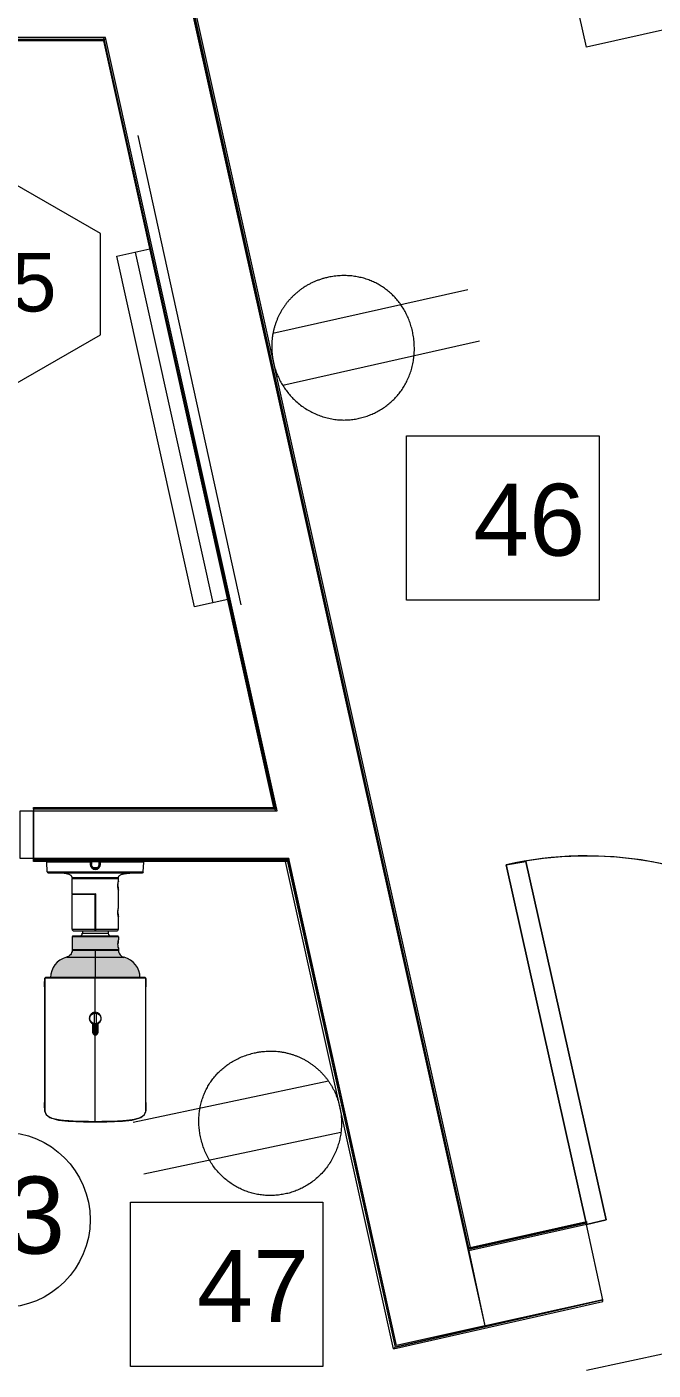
# Model space of a CAD drawing. Header units: inches. Extents: x 0.9 to 36.3, y 0.7 to 23.3.
# Drawn here: x 21.361 to 21.999, y 10.58 to 11.949 of the extents above; entities that cross this region are included whole.
import ezdxf

# ---------------------------------------------------------------- set-up
doc = ezdxf.new("R2010")
doc.units = ezdxf.units.IN
for name, color, linetype, lineweight in [('CCTV', 38, 'Continuous', 0), ('Numbering CCTV', 38, 'Continuous', 0), ('Numbering receptecles', 170, 'Continuous', 15), ('Receptacles', 170, 'Continuous', 15)]:
    doc.layers.add(name, color=color, linetype=linetype, lineweight=lineweight)
for name, color, linetype, lineweight, true_color in [('Doors', 7, 'Continuous', 5, 0xf2db9c), ('Lights', 7, 'Continuous', 15, 0xff0a0a), ('Numbering Lights', 1, 'Continuous', 15, 0xff0000), ('PDF_Geometry', 7, 'Continuous', 9, 0x777777)]:
    doc.layers.add(name, color=color, linetype=linetype, lineweight=lineweight, true_color=true_color)
doc.styles.get("Standard").update_dxf_attribs({"font": 'arial.ttf'})

msp = doc.modelspace()

# ---------------------------------------------------------------- hatches: boundary and pattern name
at = {"layer": 'CCTV', "linetype": 'ByBlock', "ltscale": 0.001, "transparency": 33554559}
h = msp.add_hatch(color=256, dxfattribs=at)
edge = h.paths.add_edge_path()
edge.add_spline(control_points=[(21.4305, 11.0003), (21.4284, 11.0003), (21.4245, 11.0003), (21.4189, 11.0003), (21.4145, 11.0003), (21.4114, 11.0003), (21.4093, 11.0003), (21.4074, 11.0003), (21.4058, 11.0003), (21.4044, 11.0003), (21.4032, 11.0003), (21.4024, 11.0003), (21.4019, 11.0003), (21.4016, 11.0003), (21.4014, 11.0003), (21.4012, 11.0003), (21.4011, 11.0003), (21.401, 11.0003), (21.401, 11.0003)], knot_values=[0, 0, 0, 0, 0.206533, 0.399317, 0.57195, 0.649674, 0.720999, 0.785006, 0.840858, 0.888293, 0.927527, 0.958618, 0.971033, 0.981308, 0.989398, 0.995249, 0.998803, 1, 1, 1, 1], degree=3, periodic=0)
edge.add_arc((21.4063, 10.9796), 0.0214, 104.2162, 180)
edge.add_line((21.3849, 10.9796), (21.4305, 10.9796))
edge.add_line((21.4305, 10.9796), (21.4305, 11.0003))
edge = h.paths.add_edge_path()
edge.add_spline(control_points=[(21.4599, 11.0003), (21.4599, 11.0003), (21.4599, 11.0003), (21.4599, 11.0003), (21.4598, 11.0003), (21.4597, 11.0003), (21.4597, 11.0003), (21.4595, 11.0003), (21.4593, 11.0003), (21.459, 11.0003), (21.4586, 11.0003), (21.4582, 11.0003), (21.4577, 11.0003), (21.4572, 11.0003), (21.4563, 11.0003), (21.4551, 11.0003), (21.4535, 11.0003), (21.4516, 11.0003), (21.4495, 11.0003), (21.4472, 11.0003), (21.4448, 11.0003), (21.4412, 11.0003), (21.4364, 11.0003), (21.4325, 11.0003), (21.4305, 11.0003)], knot_values=[0, 0, 0, 0, 0.000301, 0.001197, 0.002683, 0.004751, 0.007393, 0.010602, 0.018692, 0.028967, 0.041382, 0.055898, 0.072473, 0.091076, 0.111707, 0.159142, 0.214994, 0.279001, 0.350326, 0.42805, 0.511613, 0.600683, 0.793467, 1, 1, 1, 1], degree=3, periodic=0)
edge.add_line((21.4305, 11.0003), (21.4305, 10.9796))
edge.add_line((21.4305, 10.9796), (21.476, 10.9796))
edge.add_arc((21.4546, 10.9796), 0.0214, 360, 435.7838)
edge = h.paths.add_edge_path()
edge.add_arc((21.4072, 11.0081), 0.000283, 180, 269.9998, ccw=False)
edge.add_line((21.4069, 11.0081), (21.454, 11.0081))
edge.add_line((21.454, 11.0081), (21.454, 11.0076))
edge.add_line((21.454, 11.0076), (21.4305, 11.0076))
edge.add_line((21.4305, 11.0076), (21.4305, 11.0003))
edge.add_spline(control_points=[(21.4305, 11.0003), (21.4284, 11.0003), (21.4245, 11.0003), (21.4189, 11.0003), (21.4145, 11.0003), (21.4114, 11.0003), (21.4093, 11.0003), (21.4074, 11.0003), (21.4058, 11.0003), (21.4044, 11.0003), (21.4032, 11.0003), (21.4024, 11.0003), (21.4019, 11.0003), (21.4016, 11.0003), (21.4014, 11.0003), (21.4012, 11.0003), (21.4011, 11.0003), (21.401, 11.0003), (21.401, 11.0003)], knot_values=[0, 0, 0, 0, 0.206533, 0.399317, 0.57195, 0.649674, 0.720999, 0.785006, 0.840858, 0.888293, 0.927527, 0.958618, 0.971033, 0.981308, 0.989398, 0.995249, 0.998803, 1, 1, 1, 1], degree=3, periodic=0)
edge.add_spline(control_points=[(21.401, 11.0003), (21.4018, 11.0005), (21.4034, 11.0012), (21.4053, 11.0029), (21.4065, 11.0051), (21.4069, 11.0068), (21.4069, 11.0076)], knot_values=[0, 0, 0, 0, 0.250089, 0.500021, 0.74989, 1, 1, 1, 1], degree=3, periodic=0)
edge.add_line((21.4069, 11.0081), (21.4069, 11.0081))
edge.add_line((21.4069, 11.0081), (21.4069, 11.0079))
edge.add_line((21.4069, 11.0079), (21.4072, 11.0079))
edge = h.paths.add_edge_path()
edge.add_spline(control_points=[(21.454, 11.0076), (21.4541, 11.0068), (21.4544, 11.0051), (21.4556, 11.0029), (21.4575, 11.0012), (21.4591, 11.0005), (21.4599, 11.0003)], knot_values=[0, 0, 0, 0, 0.25011, 0.499979, 0.749911, 1, 1, 1, 1], degree=3, periodic=0)
edge.add_spline(control_points=[(21.4599, 11.0003), (21.4599, 11.0003), (21.4599, 11.0003), (21.4599, 11.0003), (21.4598, 11.0003), (21.4597, 11.0003), (21.4597, 11.0003), (21.4595, 11.0003), (21.4593, 11.0003), (21.459, 11.0003), (21.4586, 11.0003), (21.4582, 11.0003), (21.4577, 11.0003), (21.4572, 11.0003), (21.4563, 11.0003), (21.4551, 11.0003), (21.4535, 11.0003), (21.4516, 11.0003), (21.4495, 11.0003), (21.4472, 11.0003), (21.4448, 11.0003), (21.4412, 11.0003), (21.4364, 11.0003), (21.4325, 11.0003), (21.4305, 11.0003)], knot_values=[0, 0, 0, 0, 0.000301, 0.001197, 0.002683, 0.004751, 0.007393, 0.010602, 0.018692, 0.028967, 0.041382, 0.055898, 0.072473, 0.091076, 0.111707, 0.159142, 0.214994, 0.279001, 0.350326, 0.42805, 0.511613, 0.600683, 0.793467, 1, 1, 1, 1], degree=3, periodic=0)
edge.add_line((21.4305, 11.0003), (21.4305, 11.0079))
edge.add_line((21.4305, 11.0079), (21.4072, 11.0079))
edge.add_line((21.4072, 11.0079), (21.4069, 11.0081))
edge.add_line((21.4069, 11.0081), (21.454, 11.0081))
edge.add_line((21.454, 11.0081), (21.454, 11.0076))
edge = h.paths.add_edge_path()
edge.add_arc((21.4784, 11.0138), 0.0248, 169.5539, 170.2963, ccw=False)
edge.add_line((21.454, 11.0183), (21.454, 11.0183))
edge.add_line((21.454, 11.0183), (21.454, 11.0211))
edge.add_line((21.454, 11.0211), (21.4069, 11.0211))
edge.add_line((21.4069, 11.0211), (21.4069, 11.0081))
edge.add_line((21.4069, 11.0081), (21.454, 11.0081))
edge.add_line((21.454, 11.0081), (21.454, 11.0097))
edge.add_line((21.454, 11.0097), (21.454, 11.01))
edge.add_spline(control_points=[(21.4536, 11.014), (21.4536, 11.0129), (21.4537, 11.0116), (21.4539, 11.0102), (21.454, 11.01)], knot_values=[0, 0, 0, 0, 0.83654, 1, 1, 1, 1], degree=3, periodic=0)
edge.add_line((21.4539, 11.0107), (21.4538, 11.0113))
edge.add_spline(control_points=[(21.454, 11.01), (21.4539, 11.0102), (21.4537, 11.0116), (21.4536, 11.0129), (21.4536, 11.014)], knot_values=[0, 0, 0, 0, 0.16346, 1, 1, 1, 1], degree=3, periodic=0)
edge.add_arc((21.4765, 11.014), 0.0229, 176.2833, 179.9935, ccw=False)
edge.add_line((21.4537, 11.0155), (21.4537, 11.0156))
edge.add_line((21.4537, 11.0156), (21.4537, 11.0156))
edge.add_arc((21.4773, 11.0139), 0.0237, 170.2404, 175.8961, ccw=False)

# ---------------------------------------------------------------- linework, layer by layer
at = {"layer": 'CCTV', "linetype": 'ByBlock'}
for p, q in [((21.4253, 11.0974), (21.381, 11.0974)), ((21.3815, 11.0875), (21.381, 11.0974)), ((21.3815, 11.0979), (21.4794, 11.0979)), ((21.4253, 11.0979), (21.4253, 11.0951)), ((21.4262, 11.0979), (21.4262, 11.0951)), ((21.4266, 11.0979), (21.4266, 11.095)), ((21.4282, 11.092), (21.4327, 11.092)), ((21.4343, 11.095), (21.4343, 11.0979)), ((21.4347, 11.0951), (21.4347, 11.0979)), ((21.4356, 11.0979), (21.4356, 11.0951)), ((21.4799, 11.0974), (21.4356, 11.0974)), ((21.4794, 11.0875), (21.4799, 11.0974)), ((21.3815, 11.0875), (21.4794, 11.0875)), ((21.3824, 11.0866), (21.4547, 11.0866)), ((21.3954, 11.0866), (21.3958, 11.0866)), ((21.3957, 11.0866), (21.3957, 11.0866)), ((21.3958, 11.0866), (21.3964, 11.0866)), ((21.3964, 11.0866), (21.3974, 11.0866)), ((21.3972, 11.0866), (21.3972, 11.0866)), ((21.3974, 11.0866), (21.3987, 11.0866)), ((21.3995, 11.0866), (21.3994, 11.0866)), ((21.402, 11.0866), (21.402, 11.0866)), ((21.4043, 11.0865), (21.4043, 11.0865)), ((21.454, 11.0812), (21.4069, 11.0812)), ((21.454, 11.0805), (21.4069, 11.0805)), ((21.4069, 11.0652), (21.4069, 11.0805)), ((21.4071, 11.0809), (21.4538, 11.0809)), ((21.409, 11.0808), (21.4071, 11.0809)), ((21.4072, 11.0808), (21.4537, 11.0808)), ((21.4519, 11.0808), (21.4538, 11.0809)), ((21.4538, 11.0764), (21.4538, 11.0764)), ((21.454, 11.0778), (21.454, 11.0805)), ((21.454, 11.0778), (21.454, 11.0777)), ((21.454, 11.0777), (21.454, 11.0777)), ((21.4785, 11.0866), (21.4547, 11.0866)), ((21.4601, 11.0866), (21.4593, 11.0866)), ((21.4601, 11.0866), (21.4609, 11.0866)), ((21.4609, 11.0866), (21.4621, 11.0866)), ((21.4621, 11.0866), (21.4636, 11.0866)), ((21.4636, 11.0866), (21.4646, 11.0866)), ((21.4646, 11.0866), (21.4652, 11.0866)), ((21.4069, 11.0652), (21.4307, 11.0652)), ((21.4295, 11.0644), (21.4069, 11.0644)), ((21.4069, 11.0291), (21.4069, 11.0644)), ((21.4072, 11.0649), (21.4305, 11.0649)), ((21.4295, 11.0647), (21.4072, 11.0647)), ((21.4305, 11.0648), (21.4099, 11.0648)), ((21.4099, 11.0647), (21.4099, 11.0648)), ((21.4305, 11.0638), (21.4302, 11.0638)), ((21.4302, 11.0316), (21.4302, 11.0638)), ((21.4305, 11.0649), (21.4305, 11.0275)), ((21.4305, 11.0638), (21.4305, 11.0275)), ((21.4307, 11.0652), (21.4307, 11.0291)), ((21.4536, 11.0749), (21.4536, 11.0749)), ((21.4536, 11.0734), (21.4536, 11.0734)), ((21.4536, 11.0718), (21.4536, 11.0734)), ((21.4538, 11.0703), (21.4536, 11.0718)), ((21.4538, 11.0703), (21.4538, 11.0704)), ((21.4539, 11.0693), (21.4538, 11.0703)), ((21.454, 11.069), (21.4539, 11.0694)), ((21.454, 11.0689), (21.454, 11.069)), ((21.454, 11.069), (21.454, 11.069)), ((21.454, 11.069), (21.454, 11.069)), ((21.454, 11.0505), (21.454, 11.0689)), ((21.454, 11.0689), (21.454, 11.0689)), ((21.4538, 11.0491), (21.4538, 11.0491)), ((21.454, 11.0505), (21.454, 11.0504)), ((21.454, 11.0504), (21.454, 11.0504)), ((21.4536, 11.0476), (21.4536, 11.0476)), ((21.4536, 11.046), (21.4536, 11.046)), ((21.4536, 11.0445), (21.4536, 11.046)), ((21.4538, 11.043), (21.4536, 11.0445)), ((21.4539, 11.042), (21.4538, 11.043)), ((21.4538, 11.043), (21.4538, 11.043)), ((21.454, 11.0417), (21.4539, 11.042)), ((21.454, 11.0417), (21.454, 11.0417)), ((21.454, 11.0417), (21.454, 11.0417)), ((21.454, 11.0416), (21.454, 11.0417)), ((21.454, 11.0291), (21.454, 11.0416)), ((21.454, 11.0416), (21.454, 11.0416)), ((21.4069, 11.0291), (21.4305, 11.0291)), ((21.4531, 11.022), (21.4078, 11.022)), ((21.4088, 11.0272), (21.4302, 11.0272)), ((21.4173, 11.0272), (21.4173, 11.0248)), ((21.4173, 11.0248), (21.4436, 11.0248)), ((21.4173, 11.0248), (21.4173, 11.0248)), ((21.4302, 11.0291), (21.4302, 11.0316)), ((21.4305, 11.0291), (21.454, 11.0291)), ((21.4307, 11.0272), (21.4521, 11.0272)), ((21.4436, 11.0272), (21.4436, 11.0248)), ((21.454, 11.0211), (21.4069, 11.0211)), ((21.4069, 11.0211), (21.4069, 11.0081)), ((21.4069, 11.0081), (21.454, 11.0081)), ((21.4537, 11.0079), (21.4072, 11.0079)), ((21.4072, 11.0079), (21.4537, 11.0079)), ((21.4536, 11.014), (21.4536, 11.014)), ((21.4537, 11.0125), (21.4536, 11.014)), ((21.4537, 11.0155), (21.4537, 11.0155)), ((21.4538, 11.011), (21.4537, 11.0125)), ((21.4538, 11.011), (21.4538, 11.0111)), ((21.454, 11.0101), (21.4538, 11.011)), ((21.454, 11.0211), (21.454, 11.0183)), ((21.454, 11.0183), (21.454, 11.0182)), ((21.454, 11.0182), (21.454, 11.0183)), ((21.454, 11.0183), (21.454, 11.0183)), ((21.454, 11.0179), (21.454, 11.0182)), ((21.454, 11.0182), (21.454, 11.0182)), ((21.454, 11.0101), (21.454, 11.0101)), ((21.454, 11.0098), (21.454, 11.0101)), ((21.454, 11.0097), (21.454, 11.0098)), ((21.454, 11.0098), (21.454, 11.0098)), ((21.454, 11.0097), (21.454, 11.0098)), ((21.454, 11.0097), (21.454, 11.0081)), ((21.454, 11.0097), (21.454, 11.0097)), ((21.4069, 11.0076), (21.454, 11.0076)), ((21.4305, 11.0076), (21.4305, 10.9796)), ((21.3788, 10.9702), (21.3788, 10.9703)), ((21.3788, 10.9702), (21.3788, 10.8522)), ((21.3788, 10.9702), (21.3788, 10.9702)), ((21.3788, 10.9702), (21.3788, 10.9702)), ((21.4816, 10.9791), (21.3793, 10.9791)), ((21.3794, 10.8425), (21.3794, 10.9791)), ((21.4812, 10.9796), (21.3798, 10.9796)), ((21.4305, 10.9442), (21.4305, 10.9796)), ((21.4815, 10.9791), (21.4815, 10.8425)), ((21.4821, 10.9703), (21.4821, 10.9702)), ((21.4821, 10.9702), (21.4821, 10.9702)), ((21.4821, 10.9702), (21.4821, 10.9702)), ((21.4821, 10.8522), (21.4821, 10.9702)), ((21.4295, 10.9327), (21.4295, 10.9435)), ((21.4295, 10.9435), (21.4314, 10.9435)), ((21.4314, 10.9435), (21.4314, 10.9327)), ((21.4276, 10.9327), (21.4276, 10.924)), ((21.4282, 10.9324), (21.4282, 10.9223)), ((21.4292, 10.9321), (21.4292, 10.9215)), ((21.4293, 10.9215), (21.4293, 10.9321)), ((21.4314, 10.9327), (21.4295, 10.9327)), ((21.4305, 10.9211), (21.4305, 10.9322)), ((21.4317, 10.9321), (21.4317, 10.9215)), ((21.4317, 10.9215), (21.4317, 10.9321)), ((21.4327, 10.9223), (21.4327, 10.9324)), ((21.4333, 10.924), (21.4333, 10.9327)), ((21.4305, 10.8327), (21.4305, 10.9211)), ((21.3788, 10.8522), (21.3788, 10.8522)), ((21.3788, 10.8522), (21.3788, 10.8522)), ((21.3789, 10.8482), (21.3789, 10.8484)), ((21.3794, 10.8425), (21.3792, 10.8436)), ((21.3792, 10.8436), (21.3792, 10.8435)), ((21.3792, 10.8435), (21.3794, 10.8424)), ((21.4817, 10.8436), (21.4815, 10.8425)), ((21.4817, 10.8435), (21.4815, 10.8424)), ((21.4817, 10.8435), (21.4817, 10.8436)), ((21.482, 10.8484), (21.482, 10.8482)), ((21.4821, 10.8522), (21.4821, 10.8522)), ((21.4821, 10.8522), (21.4821, 10.8522)), ((21.3794, 10.8424), (21.3794, 10.8425)), ((21.4815, 10.8425), (21.4815, 10.8424))]:
    msp.add_line(p, q, dxfattribs=at)
for points in [[(21.3987, 11.0866), (21.3999, 11.0866), (21.4005, 11.0866), (21.4012, 11.0866), (21.402, 11.0866), (21.4028, 11.0865), (21.4036, 11.0865), (21.4042, 11.0865), (21.4047, 11.0865), (21.4051, 11.0865), (21.4055, 11.0865), (21.4058, 11.0865), (21.406, 11.0865), (21.4061, 11.0864), (21.4062, 11.0864)], [(21.4536, 11.0734), (21.4536, 11.0749), (21.4538, 11.0764), (21.4539, 11.0774), (21.454, 11.0777)], [(21.4547, 11.0864), (21.4547, 11.0864), (21.4548, 11.0864), (21.4549, 11.0865), (21.4551, 11.0865), (21.4553, 11.0865), (21.4556, 11.0865), (21.456, 11.0865), (21.4565, 11.0865), (21.4571, 11.0865), (21.4577, 11.0865), (21.4585, 11.0865), (21.4593, 11.0866)], [(21.4652, 11.0866), (21.4656, 11.0866), (21.4657, 11.0866), (21.4657, 11.0866), (21.4657, 11.0866)], [(21.4536, 11.046), (21.4536, 11.0476), (21.4538, 11.0491), (21.4539, 11.0501), (21.454, 11.0504)], [(21.4536, 11.014), (21.4537, 11.0155), (21.4538, 11.0169), (21.454, 11.0179)], [(21.3794, 10.8424), (21.3804, 10.84), (21.3841, 10.837), (21.3896, 10.8352), (21.3931, 10.8345), (21.4028, 10.8334), (21.4185, 10.8328), (21.4305, 10.8327)], [(21.4305, 10.8327), (21.4424, 10.8328), (21.4581, 10.8334), (21.4678, 10.8345), (21.4713, 10.8352), (21.4768, 10.837), (21.4805, 10.84), (21.4815, 10.8424)]]:
    msp.add_lwpolyline(points, dxfattribs=at)
msp.add_circle((21.4305, 10.9381), 0.00556, dxfattribs=at)
for centre, radius, start, end in [((21.3815, 11.0974), 0.000471, 90, 183), ((21.4305, 11.0951), 0.00518, 180, 0), ((21.4305, 11.0951), 0.0047, 180.0079, 181.4905), ((21.4305, 11.0951), 0.00424, 180, 360), ((21.4304, 11.0951), 0.0047, 358.5039, 359.9886), ((21.4794, 11.0974), 0.000471, 357, 90), ((21.3825, 11.0875), 0.000943, 183.009, 269.7389), ((21.3951, 11.087), 0.000466, 269.6391, 272.833), ((21.3968, 10.503), 0.5836, 89.9657, 90.1122), ((21.3968, 10.0849), 1.0016, 89.8511, 89.977), ((21.3985, 10.6329), 0.4537, 89.5574, 89.8737), ((21.4051, 11.0743), 0.0121, 86.175, 86.4349), ((21.4064, 11.0869), 0.000471, 227.032, 268.5409), ((21.4072, 11.0812), 0.000283, 183.4156, 266.6656), ((21.4072, 11.0805), 0.000283, 90, 180), ((21.4537, 11.0805), 0.000283, 360, 90), ((21.4537, 11.0812), 0.000283, 273.3342, 356.5845), ((21.4503, 11.0786), 0.00382, 348.3921, 348.6145), ((21.4545, 11.0869), 0.000471, 271.4591, 312.968), ((21.4658, 11.087), 0.000466, 267.1644, 270.3609), ((21.4785, 11.0875), 0.000943, 270.2612, 356.991), ((21.4072, 11.0652), 0.000283, 179.9526, 270.0169), ((21.4072, 11.0644), 0.000283, 90.0174, 179.9522), ((21.4095, 11.0644), 0.000471, 45, 90), ((21.4295, 11.0638), 0.000943, 359.9999, 90), ((21.4088, 11.0291), 0.00189, 179.9999, 269.9956), ((21.4078, 11.0211), 0.000943, 90, 180), ((21.4144, 11.0248), 0.00283, 270.0016, 0), ((21.4302, 11.0275), 0.000283, 270, 0.0003), ((21.4307, 11.0275), 0.000283, 180.0002, 270.0001), ((21.4465, 11.0248), 0.00283, 180, 269.9984), ((21.4521, 11.0291), 0.00189, 269.9951, 0.0003), ((21.4531, 11.0211), 0.000943, 0, 90), ((21.4072, 11.0081), 0.000283, 180, 270), ((21.4072, 11.0076), 0.000283, 90.0139, 177.8293), ((21.4765, 11.014), 0.0229, 176.2833, 179.9935), ((21.4773, 11.0139), 0.0237, 170.2404, 176.1922), ((21.4537, 11.0081), 0.000283, 270, 0), ((21.4537, 11.0076), 0.000283, 2.1629, 89.9884), ((21.4784, 11.0138), 0.0248, 169.5539, 170.2963), ((21.4796, 11.0144), 0.026, 189.7365, 190.4294), ((21.4063, 10.9796), 0.0214, 104.2162, 180), ((21.4546, 10.9796), 0.0214, 0, 75.7838), ((21.5446, 10.9702), 0.1658, 179.1339, 179.9504), ((21.3803, 10.9788), 0.00111, 159.9561, 161.2777), ((21.3799, 10.9791), 0.000471, 90.0392, 180.0393), ((21.3798, 10.9791), 0.00047, 90.0047, 138.0476), ((21.481, 10.9791), 0.000471, 359.9607, 89.9607), ((21.4812, 10.9791), 0.00047, 40.1314, 89.9952), ((21.4383, 10.9743), 0.0437, 3.5364, 3.772), ((21.3198, 10.9702), 0.1623, 0.0379, 0.8928), ((21.4248, 10.9391), 0.000377, 100.2932, 239.7068), ((21.425, 10.9399), 0.000377, 92.2932, 231.7068), ((21.4305, 10.9381), 0.00589, 165.4414, 166.5586), ((21.4253, 10.9406), 0.000377, 84.2932, 223.7068), ((21.4305, 10.9381), 0.00589, 157.4414, 158.5586), ((21.4257, 10.9413), 0.000377, 76.2932, 215.7068), ((21.4305, 10.9381), 0.00589, 149.4414, 150.5586), ((21.4262, 10.942), 0.000377, 68.2932, 207.7068), ((21.4305, 10.9381), 0.00589, 141.4414, 142.5586), ((21.4305, 10.9381), 0.00589, 133.4414, 134.5586), ((21.4268, 10.9425), 0.000377, 60.2932, 199.7068), ((21.4305, 10.9381), 0.00589, 125.4414, 126.5586), ((21.4274, 10.943), 0.000377, 52.2932, 191.7068), ((21.4305, 10.9381), 0.00589, 117.4414, 118.5586), ((21.4281, 10.9434), 0.000377, 44.2932, 183.7068), ((21.4305, 10.9381), 0.00589, 109.4414, 110.5586), ((21.4289, 10.9436), 0.000377, 36.2932, 175.7068), ((21.4305, 10.9381), 0.00589, 101.4414, 102.5586), ((21.4297, 10.9438), 0.000377, 28.2932, 167.7068), ((21.4305, 10.9381), 0.00589, 93.4414, 94.5586), ((21.4305, 10.9439), 0.000377, 20.2932, 159.7068), ((21.4305, 10.9381), 0.00589, 85.4414, 86.5586), ((21.4313, 10.9438), 0.000377, 12.2932, 151.7068), ((21.4305, 10.9381), 0.00589, 77.4414, 78.5586), ((21.432, 10.9436), 0.000377, 4.2932, 143.7068), ((21.4305, 10.9381), 0.00589, 69.4414, 70.5586), ((21.4328, 10.9434), 0.000377, 356.2932, 135.7068), ((21.4305, 10.9381), 0.00589, 61.4414, 62.5586), ((21.4335, 10.943), 0.000377, 348.2932, 127.7068), ((21.4305, 10.9381), 0.00589, 53.4414, 54.5586), ((21.4341, 10.9425), 0.000377, 340.2932, 119.7068), ((21.4305, 10.9381), 0.00589, 45.4414, 46.5586), ((21.4347, 10.942), 0.000377, 332.2932, 111.7068), ((21.4305, 10.9381), 0.00589, 37.4414, 38.5586), ((21.4352, 10.9413), 0.000377, 324.2932, 103.7068), ((21.4305, 10.9381), 0.00589, 29.4414, 30.5586), ((21.4356, 10.9406), 0.000377, 316.2932, 95.7068), ((21.4305, 10.9381), 0.00589, 21.4414, 22.5586), ((21.4359, 10.9399), 0.000377, 308.2932, 87.7068), ((21.4305, 10.9381), 0.00589, 13.4414, 14.5586), ((21.4361, 10.9391), 0.000377, 300.2932, 79.7068), ((21.4247, 10.9383), 0.000377, 108.2932, 247.7068), ((21.4247, 10.9375), 0.000377, 116.2932, 255.7068), ((21.4249, 10.9367), 0.000377, 124.2932, 263.7068), ((21.4305, 10.9381), 0.00589, 173.4414, 174.5586), ((21.4305, 10.9381), 0.00589, 181.4414, 182.5586), ((21.4305, 10.9381), 0.00589, 189.4414, 190.5586), ((21.4251, 10.9359), 0.000377, 132.2932, 271.7068), ((21.4305, 10.9381), 0.00589, 197.4414, 198.5586), ((21.4305, 10.9381), 0.00589, 205.4414, 206.5586), ((21.4255, 10.9352), 0.000377, 140.2932, 279.7068), ((21.4305, 10.9381), 0.00589, 213.4414, 214.5586), ((21.4259, 10.9346), 0.000377, 148.2932, 287.7068), ((21.4305, 10.9381), 0.00589, 221.4414, 222.5586), ((21.4265, 10.934), 0.000377, 156.2932, 295.7068), ((21.4305, 10.9381), 0.00589, 229.4414, 230.5586), ((21.4271, 10.9335), 0.000377, 164.2932, 303.7068), ((21.4305, 10.9381), 0.00589, 237.4414, 238.5586), ((21.4278, 10.933), 0.000377, 172.2932, 311.7068), ((21.4305, 10.9381), 0.00589, 245.4414, 246.5586), ((21.4285, 10.9327), 0.000377, 180.2932, 319.7068), ((21.4305, 10.9381), 0.00589, 253.4414, 254.5586), ((21.4293, 10.9325), 0.000377, 188.2932, 327.7068), ((21.4305, 10.9381), 0.00589, 261.4414, 262.5586), ((21.4301, 10.9324), 0.000377, 196.2932, 335.7068), ((21.4305, 10.9381), 0.00589, 269.4414, 270.5586), ((21.4309, 10.9324), 0.000377, 204.2932, 343.7068), ((21.4305, 10.9381), 0.00589, 277.4414, 278.5586), ((21.4316, 10.9325), 0.000377, 212.2932, 351.7068), ((21.4305, 10.9381), 0.00589, 285.4414, 286.5586), ((21.4324, 10.9327), 0.000377, 220.2932, 359.7068), ((21.4305, 10.9381), 0.00589, 293.4414, 294.5586), ((21.4332, 10.933), 0.000377, 228.2932, 7.7068), ((21.4305, 10.9381), 0.00589, 301.4414, 302.5586), ((21.4338, 10.9335), 0.000377, 236.2932, 15.7068), ((21.4305, 10.9381), 0.00589, 309.4414, 310.5586), ((21.4344, 10.934), 0.000377, 244.2932, 23.7068), ((21.4305, 10.9381), 0.00589, 317.4414, 318.5586), ((21.435, 10.9346), 0.000377, 252.2932, 31.7068), ((21.4305, 10.9381), 0.00589, 325.4414, 326.5586), ((21.4354, 10.9352), 0.000377, 260.2932, 39.7068), ((21.4305, 10.9381), 0.00589, 333.4414, 334.5586), ((21.4358, 10.9359), 0.000377, 268.2932, 47.7068), ((21.4305, 10.9381), 0.00589, 341.4414, 342.5586), ((21.436, 10.9367), 0.000377, 276.2932, 55.7068), ((21.4305, 10.9381), 0.00589, 349.4414, 350.5586), ((21.4305, 10.9381), 0.00589, 5.4414, 6.5586), ((21.4362, 10.9383), 0.000377, 292.2932, 71.7068), ((21.4305, 10.9381), 0.00589, 357.4414, 358.5586), ((21.4362, 10.9375), 0.000377, 284.2932, 63.7068), ((21.4305, 10.924), 0.00283, 180, 0), ((21.5313, 10.8521), 0.1525, 179.9562, 181.3963), ((21.3824, 10.8441), 0.0033, 190.8929, 191.8814), ((21.4785, 10.8441), 0.0033, 348.119, 349.1187), ((21.3218, 10.8522), 0.1603, 358.6387, 0.0077), ((21.3861, 10.844), 0.00688, 191.918, 192.696), ((21.386, 10.8439), 0.00672, 192.6929, 194.3956), ((21.4751, 10.8439), 0.0066, 342.8716, 347.331), ((21.4748, 10.8439), 0.00683, 347.3137, 348.0753)]:
    msp.add_arc(centre, radius, start, end, dxfattribs=at)
for points, knots in [([(21.4253, 11.0951), (21.4253, 11.0951), (21.4253, 11.0951), (21.4253, 11.0951), (21.4254, 11.0951), (21.4254, 11.0951), (21.4255, 11.0951), (21.4256, 11.0951), (21.4257, 11.0951), (21.4258, 11.0951)], [0, 0, 0, 0, 0.019217, 0.074298, 0.169882, 0.30231, 0.464507, 0.64357, 1, 1, 1, 1]), ([(21.4258, 11.0951), (21.4258, 11.0951), (21.4259, 11.0951), (21.426, 11.0951), (21.4261, 11.0951), (21.4261, 11.0951), (21.4262, 11.0951), (21.4262, 11.0951), (21.4262, 11.0951), (21.4262, 11.0951)], [0, 0, 0, 0, 0.377956, 0.555841, 0.712392, 0.838144, 0.928363, 0.980929, 1, 1, 1, 1]), ([(21.4276, 11.0913), (21.4271, 11.0918), (21.4262, 11.0929), (21.4258, 11.0943), (21.4258, 11.095)], [0, 0, 0, 0, 0.499419, 1, 1, 1, 1]), ([(21.4262, 11.0951), (21.4262, 11.0951), (21.4262, 11.095), (21.4262, 11.095), (21.4263, 11.095), (21.4263, 11.095), (21.4264, 11.095), (21.4265, 11.095), (21.4266, 11.095), (21.4266, 11.095)], [0, 0, 0, 0, 0.019377, 0.072954, 0.164671, 0.291884, 0.449279, 0.626904, 1, 1, 1, 1]), ([(21.4282, 11.092), (21.428, 11.0922), (21.4275, 11.0926), (21.427, 11.0933), (21.4267, 11.0941), (21.4266, 11.0947), (21.4266, 11.095)], [0, 0, 0, 0, 0.250077, 0.50015, 0.750157, 1, 1, 1, 1]), ([(21.4333, 11.0913), (21.4329, 11.091), (21.432, 11.0905), (21.4305, 11.0903), (21.4289, 11.0905), (21.428, 11.091), (21.4276, 11.0913)], [0, 0, 0, 0, 0.250162, 0.500007, 0.749854, 1, 1, 1, 1]), ([(21.4282, 11.092), (21.4281, 11.0919), (21.4281, 11.0918), (21.428, 11.0917), (21.4279, 11.0916)], [0, 0, 0, 0, 0.643731, 1, 1, 1, 1]), ([(21.4279, 11.0916), (21.4279, 11.0916), (21.4279, 11.0916), (21.4279, 11.0916), (21.4279, 11.0916)], [0, 0, 0, 0, 0.753197, 1, 1, 1, 1]), ([(21.4327, 11.092), (21.4324, 11.0917), (21.4317, 11.0913), (21.4305, 11.0911), (21.4292, 11.0913), (21.4285, 11.0917), (21.4282, 11.092)], [0, 0, 0, 0, 0.252181, 0.500022, 0.747876, 1, 1, 1, 1]), ([(21.4343, 11.095), (21.4343, 11.0944), (21.434, 11.0933), (21.4332, 11.0923), (21.4327, 11.092)], [0, 0, 0, 0, 0.499226, 1, 1, 1, 1]), ([(21.4327, 11.092), (21.4328, 11.0919), (21.4328, 11.0918), (21.4329, 11.0917), (21.433, 11.0916)], [0, 0, 0, 0, 0.675258, 1, 1, 1, 1]), ([(21.433, 11.0916), (21.433, 11.0916), (21.433, 11.0916), (21.433, 11.0916), (21.433, 11.0916)], [0, 0, 0, 0, 0.74457, 1, 1, 1, 1]), ([(21.4351, 11.095), (21.4351, 11.0943), (21.4348, 11.0929), (21.4338, 11.0918), (21.4333, 11.0913)], [0, 0, 0, 0, 0.500625, 1, 1, 1, 1]), ([(21.4343, 11.095), (21.4343, 11.095), (21.4344, 11.095), (21.4345, 11.095), (21.4346, 11.095), (21.4346, 11.095), (21.4347, 11.095), (21.4347, 11.095), (21.4347, 11.0951), (21.4347, 11.0951)], [0, 0, 0, 0, 0.408529, 0.574776, 0.709499, 0.821333, 0.913324, 0.975308, 1, 1, 1, 1]), ([(21.4347, 11.0951), (21.4347, 11.0951), (21.4347, 11.0951), (21.4347, 11.0951), (21.4348, 11.0951), (21.4348, 11.0951), (21.4349, 11.0951), (21.435, 11.0951), (21.4351, 11.0951), (21.4351, 11.0951)], [0, 0, 0, 0, 0.019071, 0.071637, 0.161856, 0.287608, 0.444159, 0.622044, 1, 1, 1, 1]), ([(21.4351, 11.0951), (21.4352, 11.0951), (21.4353, 11.0951), (21.4354, 11.0951), (21.4355, 11.0951), (21.4355, 11.0951), (21.4356, 11.0951), (21.4356, 11.0951), (21.4356, 11.0951), (21.4356, 11.0951)], [0, 0, 0, 0, 0.35643, 0.535493, 0.69769, 0.830118, 0.925702, 0.980783, 1, 1, 1, 1]), ([(21.4069, 11.0812), (21.4069, 11.0814), (21.4068, 11.082), (21.4066, 11.0827), (21.4062, 11.0833), (21.4056, 11.0839), (21.4046, 11.0845), (21.4033, 11.0851), (21.4018, 11.0854), (21.3997, 11.0858), (21.3969, 11.0861), (21.3934, 11.0864), (21.3898, 11.0865), (21.3862, 11.0865), (21.3837, 11.0866), (21.3825, 11.0866)], [0, 0, 0, 0, 0.031043, 0.058459, 0.083906, 0.108701, 0.159168, 0.212963, 0.270104, 0.330093, 0.456292, 0.587989, 0.723294, 0.860882, 1, 1, 1, 1]), ([(21.3957, 11.0866), (21.3956, 11.0866), (21.3954, 11.0866), (21.3952, 11.0866), (21.3951, 11.0866), (21.3951, 11.0866)], [0, 0, 0, 0, 0.712683, 0.907562, 1, 1, 1, 1]), ([(21.3951, 11.0866), (21.3951, 11.0866), (21.3951, 11.0866), (21.3951, 11.0866), (21.3951, 11.0866)], [0, 0, 0, 0, 0.623351, 1, 1, 1, 1]), ([(21.3951, 11.0866), (21.3951, 11.0866), (21.3952, 11.0866), (21.3952, 11.0866), (21.3952, 11.0866)], [0, 0, 0, 0, 0.217591, 1, 1, 1, 1]), ([(21.3952, 11.0866), (21.3955, 11.0865), (21.3961, 11.0865), (21.398, 11.0865), (21.4002, 11.0864), (21.4025, 11.0863), (21.4041, 11.0863), (21.4053, 11.0863), (21.4059, 11.0863), (21.4062, 11.0863), (21.4063, 11.0864)], [0, 0, 0, 0, 0.063952, 0.177823, 0.499091, 0.669538, 0.820554, 0.935146, 0.974189, 1, 1, 1, 1]), ([(21.4043, 11.0865), (21.4041, 11.0865), (21.4033, 11.0865), (21.4026, 11.0865), (21.402, 11.0866)], [0, 0, 0, 0, 0.22824, 1, 1, 1, 1]), ([(21.4059, 11.0865), (21.4058, 11.0865), (21.4052, 11.0865), (21.4047, 11.0865), (21.4043, 11.0865)], [0, 0, 0, 0, 0.195328, 1, 1, 1, 1]), ([(21.4063, 11.0864), (21.4063, 11.0864), (21.4061, 11.0864), (21.406, 11.0865), (21.4059, 11.0865)], [0, 0, 0, 0, 0.381849, 1, 1, 1, 1]), ([(21.4064, 11.0864), (21.4064, 11.0864), (21.4064, 11.0864), (21.4064, 11.0864), (21.4063, 11.0864)], [0, 0, 0, 0, 0.283854, 1, 1, 1, 1]), ([(21.4063, 11.0864), (21.4063, 11.0864), (21.4063, 11.0864), (21.4064, 11.0864), (21.4064, 11.0864)], [0, 0, 0, 0, 0.747546, 1, 1, 1, 1]), ([(21.4536, 11.0734), (21.4536, 11.0739), (21.4536, 11.0749), (21.4537, 11.0762), (21.4539, 11.0771), (21.454, 11.0776), (21.454, 11.0778)], [0, 0, 0, 0, 0.356849, 0.666708, 0.89065, 1, 1, 1, 1]), ([(21.454, 11.0812), (21.454, 11.0814), (21.4541, 11.082), (21.4544, 11.0827), (21.4547, 11.0833), (21.4553, 11.0839), (21.4563, 11.0845), (21.4576, 11.0851), (21.4591, 11.0854), (21.4612, 11.0858), (21.464, 11.0861), (21.4675, 11.0864), (21.4711, 11.0865), (21.4747, 11.0865), (21.4772, 11.0866), (21.4784, 11.0866)], [0, 0, 0, 0, 0.031047, 0.058469, 0.083921, 0.108718, 0.159185, 0.212975, 0.27011, 0.330095, 0.456287, 0.587981, 0.723285, 0.860877, 1, 1, 1, 1]), ([(21.454, 11.0778), (21.454, 11.0778), (21.454, 11.0778), (21.454, 11.0778), (21.454, 11.0778)], [0, 0, 0, 0, 0.369358, 1, 1, 1, 1]), ([(21.4601, 11.0866), (21.4597, 11.0866), (21.459, 11.0866), (21.458, 11.0865), (21.457, 11.0865), (21.4563, 11.0865), (21.4558, 11.0865), (21.4555, 11.0865), (21.4552, 11.0865), (21.455, 11.0865), (21.4548, 11.0864), (21.4546, 11.0864), (21.4546, 11.0864), (21.4545, 11.0864), (21.4545, 11.0864)], [0, 0, 0, 0, 0.195644, 0.383042, 0.555658, 0.706858, 0.772491, 0.830705, 0.880953, 0.922708, 0.955634, 0.979694, 0.994666, 1, 1, 1, 1]), ([(21.4545, 11.0864), (21.4545, 11.0864), (21.4546, 11.0864), (21.4546, 11.0864), (21.4546, 11.0864), (21.4546, 11.0864)], [0, 0, 0, 0, 0.234882, 0.561752, 1, 1, 1, 1]), ([(21.4546, 11.0864), (21.4547, 11.0863), (21.455, 11.0863), (21.4556, 11.0863), (21.4567, 11.0863), (21.4583, 11.0863), (21.4594, 11.0864), (21.4601, 11.0864)], [0, 0, 0, 0, 0.050246, 0.1273, 0.355274, 0.657213, 1, 1, 1, 1]), ([(21.4658, 11.0866), (21.4658, 11.0866), (21.4658, 11.0866), (21.4658, 11.0866), (21.4657, 11.0866), (21.4657, 11.0866), (21.4656, 11.0866), (21.4655, 11.0866), (21.4653, 11.0866), (21.4651, 11.0866), (21.4648, 11.0866), (21.4645, 11.0866), (21.464, 11.0866), (21.4632, 11.0866), (21.4623, 11.0866), (21.4612, 11.0866), (21.4605, 11.0866), (21.4601, 11.0866)], [0, 0, 0, 0, 0.001083, 0.004677, 0.010748, 0.019252, 0.030141, 0.043367, 0.076642, 0.118695, 0.16913, 0.227539, 0.293447, 0.445094, 0.617931, 0.805158, 1, 1, 1, 1]), ([(21.4601, 11.0864), (21.4613, 11.0864), (21.4629, 11.0865), (21.4648, 11.0865), (21.4655, 11.0865), (21.4657, 11.0866)], [0, 0, 0, 0, 0.648972, 0.876968, 1, 1, 1, 1]), ([(21.4657, 11.0866), (21.4657, 11.0866), (21.4657, 11.0866), (21.4658, 11.0866), (21.4658, 11.0866)], [0, 0, 0, 0, 0.510054, 1, 1, 1, 1]), ([(21.4295, 11.0644), (21.4295, 11.0645), (21.4295, 11.0645), (21.4295, 11.0646), (21.4295, 11.0646), (21.4295, 11.0646), (21.4295, 11.0647), (21.4295, 11.0647), (21.4295, 11.0647), (21.4295, 11.0647)], [0, 0, 0, 0, 0.381694, 0.554211, 0.705338, 0.829431, 0.921948, 0.979181, 1, 1, 1, 1]), ([(21.4302, 11.0638), (21.4302, 11.0638), (21.4301, 11.064), (21.43, 11.0642), (21.4298, 11.0644), (21.4296, 11.0644), (21.4295, 11.0644)], [0, 0, 0, 0, 0.250016, 0.500028, 0.750035, 1, 1, 1, 1]), ([(21.4307, 11.0652), (21.4307, 11.0651), (21.4307, 11.0651), (21.4306, 11.065), (21.4306, 11.065), (21.4305, 11.065), (21.4305, 11.0649), (21.4305, 11.0649), (21.4305, 11.0649), (21.4305, 11.0649), (21.4305, 11.0649), (21.4305, 11.0649), (21.4305, 11.0649)], [0, 0, 0, 0, 0.333634, 0.493974, 0.64506, 0.781451, 0.84162, 0.894676, 0.938748, 0.971951, 0.992756, 1, 1, 1, 1]), ([(21.4536, 11.0734), (21.4536, 11.0731), (21.4536, 11.0726), (21.4536, 11.0718), (21.4537, 11.0711), (21.4538, 11.0703), (21.4539, 11.0696), (21.454, 11.0691), (21.454, 11.0689)], [0, 0, 0, 0, 0.181707, 0.357092, 0.520994, 0.66706, 0.89078, 1, 1, 1, 1]), ([(21.454, 11.0689), (21.454, 11.0689), (21.454, 11.0689), (21.454, 11.0689), (21.454, 11.0689)], [0, 0, 0, 0, 0.399191, 1, 1, 1, 1]), ([(21.4536, 11.046), (21.4536, 11.0466), (21.4536, 11.0476), (21.4538, 11.0489), (21.4539, 11.0499), (21.454, 11.0503), (21.454, 11.0505)], [0, 0, 0, 0, 0.362731, 0.675684, 0.898012, 1, 1, 1, 1]), ([(21.454, 11.0505), (21.454, 11.0505), (21.454, 11.0505), (21.454, 11.0505), (21.454, 11.0505)], [0, 0, 0, 0, 0.3695, 1, 1, 1, 1]), ([(21.4536, 11.046), (21.4536, 11.0458), (21.4536, 11.0452), (21.4536, 11.0445), (21.4537, 11.0438), (21.4538, 11.043), (21.4539, 11.0423), (21.454, 11.0418), (21.454, 11.0416)], [0, 0, 0, 0, 0.180756, 0.355289, 0.518546, 0.66425, 0.888408, 1, 1, 1, 1]), ([(21.454, 11.0416), (21.454, 11.0416), (21.454, 11.0416), (21.454, 11.0416), (21.454, 11.0416)], [0, 0, 0, 0, 0.399911, 1, 1, 1, 1]), ([(21.4302, 11.0272), (21.4302, 11.0272), (21.4302, 11.0272), (21.4302, 11.0272), (21.4302, 11.0272), (21.4302, 11.0272), (21.4302, 11.0272), (21.4302, 11.0273), (21.4302, 11.0273), (21.4302, 11.0274), (21.4302, 11.0275), (21.4302, 11.0276), (21.4302, 11.0278), (21.4302, 11.028), (21.4302, 11.0284), (21.4302, 11.0287), (21.4302, 11.0289), (21.4302, 11.0291)], [0, 0, 0, 0, 0.001211, 0.004824, 0.010829, 0.019214, 0.029964, 0.043058, 0.076115, 0.118071, 0.168524, 0.226977, 0.292884, 0.444426, 0.617298, 0.804923, 1, 1, 1, 1]), ([(21.4307, 11.0291), (21.4307, 11.0289), (21.4307, 11.0287), (21.4307, 11.0284), (21.4307, 11.028), (21.4307, 11.0278), (21.4307, 11.0276), (21.4307, 11.0275), (21.4307, 11.0274), (21.4307, 11.0273), (21.4307, 11.0273), (21.4307, 11.0272), (21.4307, 11.0272), (21.4307, 11.0272), (21.4307, 11.0272), (21.4307, 11.0272), (21.4307, 11.0272), (21.4307, 11.0272)], [0, 0, 0, 0, 0.195031, 0.382715, 0.555562, 0.707111, 0.773007, 0.831468, 0.88192, 0.923867, 0.956937, 0.970029, 0.980777, 0.989163, 0.995173, 0.998789, 1, 1, 1, 1]), ([(21.454, 11.01), (21.4539, 11.0102), (21.4537, 11.0116), (21.4536, 11.0129), (21.4536, 11.014)], [0, 0, 0, 0, 0.16346, 1, 1, 1, 1]), ([(21.4069, 11.0076), (21.4069, 11.0068), (21.4065, 11.0051), (21.4053, 11.0029), (21.4034, 11.0012), (21.4018, 11.0005), (21.401, 11.0003)], [0, 0, 0, 0, 0.25011, 0.499979, 0.749911, 1, 1, 1, 1]), ([(21.4305, 11.0003), (21.4284, 11.0003), (21.4245, 11.0003), (21.4189, 11.0003), (21.4145, 11.0003), (21.4114, 11.0003), (21.4093, 11.0003), (21.4074, 11.0003), (21.4058, 11.0003), (21.4044, 11.0003), (21.4032, 11.0003), (21.4024, 11.0003), (21.4019, 11.0003), (21.4016, 11.0003), (21.4014, 11.0003), (21.4012, 11.0003), (21.4011, 11.0003), (21.401, 11.0003), (21.401, 11.0003)], [0, 0, 0, 0, 0.206533, 0.399317, 0.57195, 0.649674, 0.720999, 0.785006, 0.840858, 0.888293, 0.927527, 0.958618, 0.971033, 0.981308, 0.989398, 0.995249, 0.998803, 1, 1, 1, 1]), ([(21.4599, 11.0003), (21.4599, 11.0003), (21.4599, 11.0003), (21.4599, 11.0003), (21.4598, 11.0003), (21.4597, 11.0003), (21.4597, 11.0003), (21.4595, 11.0003), (21.4593, 11.0003), (21.459, 11.0003), (21.4586, 11.0003), (21.4582, 11.0003), (21.4577, 11.0003), (21.4572, 11.0003), (21.4563, 11.0003), (21.4551, 11.0003), (21.4535, 11.0003), (21.4516, 11.0003), (21.4495, 11.0003), (21.4472, 11.0003), (21.4448, 11.0003), (21.4412, 11.0003), (21.4364, 11.0003), (21.4325, 11.0003), (21.4305, 11.0003)], [0, 0, 0, 0, 0.000301, 0.001197, 0.002683, 0.004751, 0.007393, 0.010602, 0.018692, 0.028967, 0.041382, 0.055898, 0.072473, 0.091076, 0.111707, 0.159142, 0.214994, 0.279001, 0.350326, 0.42805, 0.511613, 0.600683, 0.793467, 1, 1, 1, 1]), ([(21.454, 11.0076), (21.4541, 11.0068), (21.4544, 11.0051), (21.4556, 11.0029), (21.4575, 11.0012), (21.4591, 11.0005), (21.4599, 11.0003)], [0, 0, 0, 0, 0.25011, 0.499979, 0.749911, 1, 1, 1, 1]), ([(21.3788, 10.9727), (21.3788, 10.9731), (21.3789, 10.974), (21.3789, 10.9752), (21.3789, 10.9763), (21.379, 10.9773), (21.3791, 10.978), (21.3791, 10.9785), (21.3792, 10.9788), (21.3792, 10.979), (21.3792, 10.9791), (21.3793, 10.9791), (21.3793, 10.9791)], [0, 0, 0, 0, 0.207455, 0.399562, 0.571382, 0.718495, 0.837159, 0.924422, 0.955628, 0.978348, 0.992746, 1, 1, 1, 1]), ([(21.3788, 10.9702), (21.3788, 10.9711), (21.3788, 10.9729), (21.3789, 10.9754), (21.379, 10.9772), (21.3791, 10.9783), (21.3791, 10.9787), (21.3792, 10.9789)], [0, 0, 0, 0, 0.329568, 0.624521, 0.854772, 0.938556, 1, 1, 1, 1]), ([(21.3792, 10.9792), (21.3793, 10.9792), (21.3793, 10.9793), (21.3793, 10.9793), (21.3794, 10.9794)], [0, 0, 0, 0, 0.207703, 1, 1, 1, 1]), ([(21.3792, 10.9789), (21.3792, 10.9789), (21.3792, 10.979), (21.3792, 10.9791), (21.3792, 10.9792)], [0, 0, 0, 0, 0.268551, 1, 1, 1, 1]), ([(21.3794, 10.9794), (21.3794, 10.9794), (21.3795, 10.9795), (21.3797, 10.9796), (21.3798, 10.9796)], [0, 0, 0, 0, 0.441295, 1, 1, 1, 1]), ([(21.4812, 10.9796), (21.4812, 10.9796), (21.4814, 10.9795), (21.4815, 10.9794), (21.4816, 10.9794)], [0, 0, 0, 0, 0.567595, 1, 1, 1, 1]), ([(21.4816, 10.9794), (21.4816, 10.9794), (21.4816, 10.9793), (21.4817, 10.9792), (21.4817, 10.9791)], [0, 0, 0, 0, 0.310706, 1, 1, 1, 1]), ([(21.4816, 10.9791), (21.4816, 10.9791), (21.4817, 10.9791), (21.4817, 10.979), (21.4817, 10.9788), (21.4818, 10.9785), (21.4819, 10.9779), (21.4819, 10.9774), (21.4819, 10.9772)], [0, 0, 0, 0, 0.025196, 0.076231, 0.157082, 0.2682, 0.578703, 1, 1, 1, 1]), ([(21.4817, 10.9791), (21.4817, 10.9791), (21.4817, 10.979), (21.4817, 10.9789), (21.4818, 10.9788)], [0, 0, 0, 0, 0.229035, 1, 1, 1, 1]), ([(21.4818, 10.9788), (21.4818, 10.9786), (21.4818, 10.9782), (21.4819, 10.9771), (21.482, 10.9753), (21.4821, 10.9729), (21.4821, 10.9711), (21.4821, 10.9702)], [0, 0, 0, 0, 0.064688, 0.150909, 0.38261, 0.675091, 1, 1, 1, 1]), ([(21.4819, 10.977), (21.482, 10.9763), (21.482, 10.9749), (21.4821, 10.9735), (21.4821, 10.9727)], [0, 0, 0, 0, 0.45263, 1, 1, 1, 1]), ([(21.3792, 10.8435), (21.3791, 10.8437), (21.3791, 10.8441), (21.379, 10.8452), (21.3789, 10.847), (21.3788, 10.8495), (21.3788, 10.8513), (21.3788, 10.8522)], [0, 0, 0, 0, 0.061242, 0.145109, 0.375171, 0.670285, 1, 1, 1, 1]), ([(21.379, 10.8453), (21.379, 10.8455), (21.3789, 10.8465), (21.3789, 10.8475), (21.3789, 10.8482)], [0, 0, 0, 0, 0.217239, 1, 1, 1, 1]), ([(21.3791, 10.8443), (21.3791, 10.8444), (21.379, 10.8447), (21.379, 10.8451), (21.379, 10.8453)], [0, 0, 0, 0, 0.219658, 1, 1, 1, 1]), ([(21.3792, 10.8436), (21.3792, 10.8436), (21.3791, 10.8438), (21.3791, 10.8441), (21.3791, 10.8443)], [0, 0, 0, 0, 0.193013, 1, 1, 1, 1]), ([(21.4821, 10.8522), (21.4821, 10.8513), (21.4821, 10.8495), (21.482, 10.847), (21.4819, 10.8452), (21.4818, 10.8441), (21.4818, 10.8437), (21.4817, 10.8435)], [0, 0, 0, 0, 0.329676, 0.624769, 0.854843, 0.938729, 1, 1, 1, 1]), ([(21.4818, 10.8443), (21.4818, 10.8442), (21.4818, 10.844), (21.4818, 10.8437), (21.4817, 10.8436)], [0, 0, 0, 0, 0.305351, 1, 1, 1, 1]), ([(21.4819, 10.8453), (21.4819, 10.8452), (21.4819, 10.8449), (21.4819, 10.8445), (21.4818, 10.8443)], [0, 0, 0, 0, 0.280719, 1, 1, 1, 1]), ([(21.482, 10.8482), (21.482, 10.848), (21.482, 10.847), (21.482, 10.846), (21.4819, 10.8453)], [0, 0, 0, 0, 0.279998, 1, 1, 1, 1]), ([(21.3795, 10.8422), (21.3795, 10.8419), (21.3798, 10.8411), (21.3808, 10.8395), (21.3827, 10.838), (21.3852, 10.8368), (21.3878, 10.836), (21.3911, 10.8352), (21.3948, 10.8346), (21.3981, 10.8342), (21.4009, 10.834), (21.4039, 10.8338), (21.4076, 10.8335), (21.4121, 10.8334), (21.4167, 10.8332), (21.4228, 10.8332), (21.4274, 10.8331), (21.4305, 10.8331)], [0, 0, 0, 0, 0.021763, 0.045513, 0.106268, 0.148141, 0.200098, 0.262267, 0.333115, 0.410206, 0.45033, 0.491185, 0.574399, 0.658801, 0.743802, 0.829099, 1, 1, 1, 1]), ([(21.4305, 10.8331), (21.4335, 10.8331), (21.4395, 10.8332), (21.447, 10.8333), (21.4529, 10.8335), (21.4573, 10.8338), (21.4616, 10.8341), (21.4656, 10.8345), (21.4693, 10.8351), (21.4721, 10.8357), (21.4741, 10.8363), (21.4757, 10.8369), (21.4772, 10.8375), (21.4784, 10.8382), (21.4793, 10.8389), (21.4802, 10.8397), (21.4809, 10.8408), (21.4813, 10.8416), (21.4814, 10.842)], [0, 0, 0, 0, 0.16895, 0.337337, 0.42085, 0.503288, 0.583665, 0.660468, 0.731538, 0.794467, 0.822316, 0.847639, 0.890831, 0.909132, 0.925542, 0.953902, 0.978104, 1, 1, 1, 1])]:
    msp.add_open_spline(points, degree=3, knots=knots, dxfattribs=at)
for points in [[(21.3794, 10.9794), (21.3793, 10.9793), (21.3793, 10.9792), (21.3793, 10.9791)], [(21.4816, 10.9791), (21.4816, 10.9792), (21.4816, 10.9793), (21.4815, 10.9794)]]:
    msp.add_open_spline(points, degree=3, dxfattribs=at)
at = {"layer": 'Doors', "linetype": 'ByBlock'}
for p, q in [((21.8491, 11.0945), (21.8691, 11.0979)), ((21.9308, 10.7279), (21.8491, 11.0945)), ((21.8491, 11.0945), (21.9308, 10.7279)), ((21.8691, 11.0979), (21.9508, 10.7329)), ((21.9508, 10.7329), (21.8691, 11.0979)), ((21.9508, 10.7329), (21.9308, 10.7279))]:
    msp.add_line(p, q, dxfattribs=at)
msp.add_lwpolyline([(21.3675, 11.1495), (21.3675, 11.1012), (21.3541, 11.1012), (21.3541, 11.1495)], close=True, dxfattribs=at)
for centre, radius, start, end in [((21.9312, 10.7307), 0.373, 12.1996, 102.7198), ((21.9306, 10.7279), 0.3756, 12.9077, 102.5288)]:
    msp.add_arc(centre, radius, start, end, dxfattribs=at)
at = {"layer": 'Lights', "linetype": 'ByBlock'}
for points in [[(22.2967, 12.0103), (21.9309, 11.928), (21.876, 12.1718), (22.2967, 12.0103), (22.2418, 12.2542), (21.876, 12.1718)], [(21.5506, 11.3616), (21.4713, 11.7192)]]:
    msp.add_lwpolyline(points, dxfattribs=at)
msp.add_lwpolyline([(21.4861, 11.7225), (21.5654, 11.3649), (21.5316, 11.3574), (21.4524, 11.715)], close=True, dxfattribs=at)
at = {"layer": 'Numbering CCTV', "linetype": 'ByBlock', "ltscale": 0.001}
msp.add_circle((21.3358, 10.7328), 0.0895, dxfattribs=at)
at = {"layer": 'Numbering Lights', "linetype": 'ByBlock', "ltscale": 0.001}
msp.add_lwpolyline([(21.3463, 11.7897), (21.2569, 11.738), (21.2569, 11.6348), (21.3463, 11.5832), (21.4358, 11.6348), (21.4358, 11.738)], close=True, dxfattribs=at)
at = {"layer": 'Numbering receptecles', "linetype": 'ByBlock', "ltscale": 0.001}
for points in [[(21.7476, 11.5317), (21.9436, 11.5317), (21.9436, 11.3644), (21.7476, 11.3644)], [(21.4663, 10.7506), (21.6623, 10.7506), (21.6623, 10.5833), (21.4663, 10.5833)]]:
    msp.add_lwpolyline(points, close=True, dxfattribs=at)
at = {"layer": 'PDF_Geometry', "linetype": 'ByBlock'}
for p, q in [((21.8108, 10.7012), (21.5125, 12.0395)), ((21.8108, 10.7029), (21.5141, 12.0395)), ((21.5141, 12.0395), (21.8108, 10.7029)), ((21.5158, 12.0395), (21.8124, 10.7046)), ((21.8691, 11.0979), (21.8491, 11.0945)), ((21.8108, 10.7029), (21.9308, 10.7296)), ((21.9308, 10.7296), (21.8108, 10.7029)), ((21.9308, 10.7279), (21.8108, 10.7012)), ((21.9308, 10.7279), (21.8108, 10.7012)), ((21.8124, 10.7046), (21.9308, 10.7312)), ((21.9308, 10.7279), (21.9508, 10.7329)), ((21.9308, 10.7312), (21.9308, 10.7296)), ((21.9308, 10.7296), (21.9308, 10.7279)), ((21.9474, 10.6512), (21.9308, 10.7279)), ((21.8124, 10.7046), (21.8108, 10.7029)), ((21.8108, 10.7029), (21.8124, 10.7046)), ((21.8108, 10.7012), (21.8274, 10.6246)), ((21.8274, 10.6246), (21.9474, 10.6512))]:
    msp.add_line(p, q, dxfattribs=at)
msp.add_lwpolyline([(21.7374, 10.6046), (21.6275, 11.1012), (21.3675, 11.1012), (21.3675, 11.1495), (21.6158, 11.1495), (21.4408, 11.9378), (21.4341, 11.9378), (21.1841, 11.9378), (21.1841, 12.0362), (21.4125, 12.0362), (21.1308, 13.3011), (21.2275, 13.3228), (21.6891, 13.4261), (21.7091, 13.3345), (21.2475, 13.2328), (21.5125, 12.0395), (21.8274, 10.6246)], close=True, dxfattribs=at)
for points in [[(21.6158, 11.1512), (21.3675, 11.1512), (21.3675, 11.1495), (21.6158, 11.1495), (21.4408, 11.9378), (21.1841, 11.9378), (21.1841, 11.9362), (21.4391, 11.9362), (21.6141, 11.1512), (21.3675, 11.1512), (21.3675, 11.1529), (21.6125, 11.1529), (21.4391, 11.9345), (21.1841, 11.9345), (21.1841, 11.9362), (21.4408, 11.9362)], [(21.6141, 11.1495), (21.4391, 11.9378)], [(21.5791, 11.3595), (21.4741, 11.8379)], [(21.6258, 11.0979), (21.3675, 11.0979), (21.3675, 11.0995), (21.3675, 11.1012), (21.6275, 11.1012), (21.6275, 11.0995), (21.3675, 11.0995), (21.6258, 11.0995), (21.7358, 10.6029), (21.7341, 10.6012), (21.9474, 10.6496), (21.9474, 10.6512), (21.7358, 10.6029), (21.9474, 10.6512), (21.7374, 10.6046), (21.6275, 11.1012)], [(21.6258, 11.1012), (21.7358, 10.6029), (21.7341, 10.6012), (21.6241, 11.0979)], [(21.9474, 10.6512), (21.9474, 10.6512)], [(21.9308, 10.5796), (22.0541, 10.6062)]]:
    msp.add_lwpolyline(points, dxfattribs=at)
at = {"layer": 'Receptacles', "linetype": 'ByBlock'}
for points in [[(21.8098, 11.6808), (21.6114, 11.6361)], [(21.8217, 11.6282), (21.6215, 11.5832)], [(21.4689, 10.8322), (21.6679, 10.8743)], [(21.48, 10.7795), (21.6807, 10.822)]]:
    msp.add_lwpolyline(points, dxfattribs=at)
for points in [[(21.612, 11.6065), (21.6076, 11.6256), (21.6109, 11.6448), (21.6213, 11.6613), (21.6318, 11.6778), (21.6478, 11.689), (21.6668, 11.6932), (21.7073, 11.7023), (21.7444, 11.6788), (21.7535, 11.6384), (21.7626, 11.5979), (21.7396, 11.5588), (21.6992, 11.5497), (21.6607, 11.541), (21.6211, 11.5661), (21.612, 11.6065)], [(21.6796, 10.8472), (21.6757, 10.8663), (21.6647, 10.8825), (21.6483, 10.8931), (21.632, 10.9038), (21.6128, 10.9073), (21.5937, 10.9031), (21.5531, 10.8946), (21.5291, 10.8577), (21.5377, 10.8172), (21.5463, 10.7766), (21.5836, 10.7506), (21.6241, 10.7592), (21.6626, 10.7673), (21.6882, 10.8066), (21.6796, 10.8472)]]:
    msp.add_rational_spline(points, [1, 0.948448710105, 0.948448710105, 1, 0.948448710105, 0.948448710105, 1, 1, 1, 1, 1, 1, 1, 1, 1, 1], degree=3, knots=[0, 0, 0, 0, 0.79168, 0.79168, 0.79168, 1.583359, 1.583359, 1.583359, 2.583359, 2.583359, 2.583359, 3.583359, 3.583359, 3.583359, 4.583359, 4.583359, 4.583359, 4.583359], dxfattribs=at)

# ---------------------------------------------------------------- texts
at = {"layer": 'Numbering CCTV', "linetype": 'ByBlock', "ltscale": 0.001}
msp.add_text('13', height=0.07854, dxfattribs=at).set_placement((21.2777, 10.6983))
at = {"layer": 'Numbering Lights', "linetype": 'ByBlock', "ltscale": 0.001}
msp.add_text('45', height=0.05956, dxfattribs=at).set_placement((21.2985, 11.6586))
at = {"layer": 'Numbering receptecles', "linetype": 'ByBlock', "ltscale": 0.001}
for s, p in [('46', (21.8154, 11.4097)), ('47', (21.5342, 10.6286))]:
    msp.add_text(s, height=0.0733, dxfattribs=at).set_placement(p)

doc.saveas('drawing.dxf')
